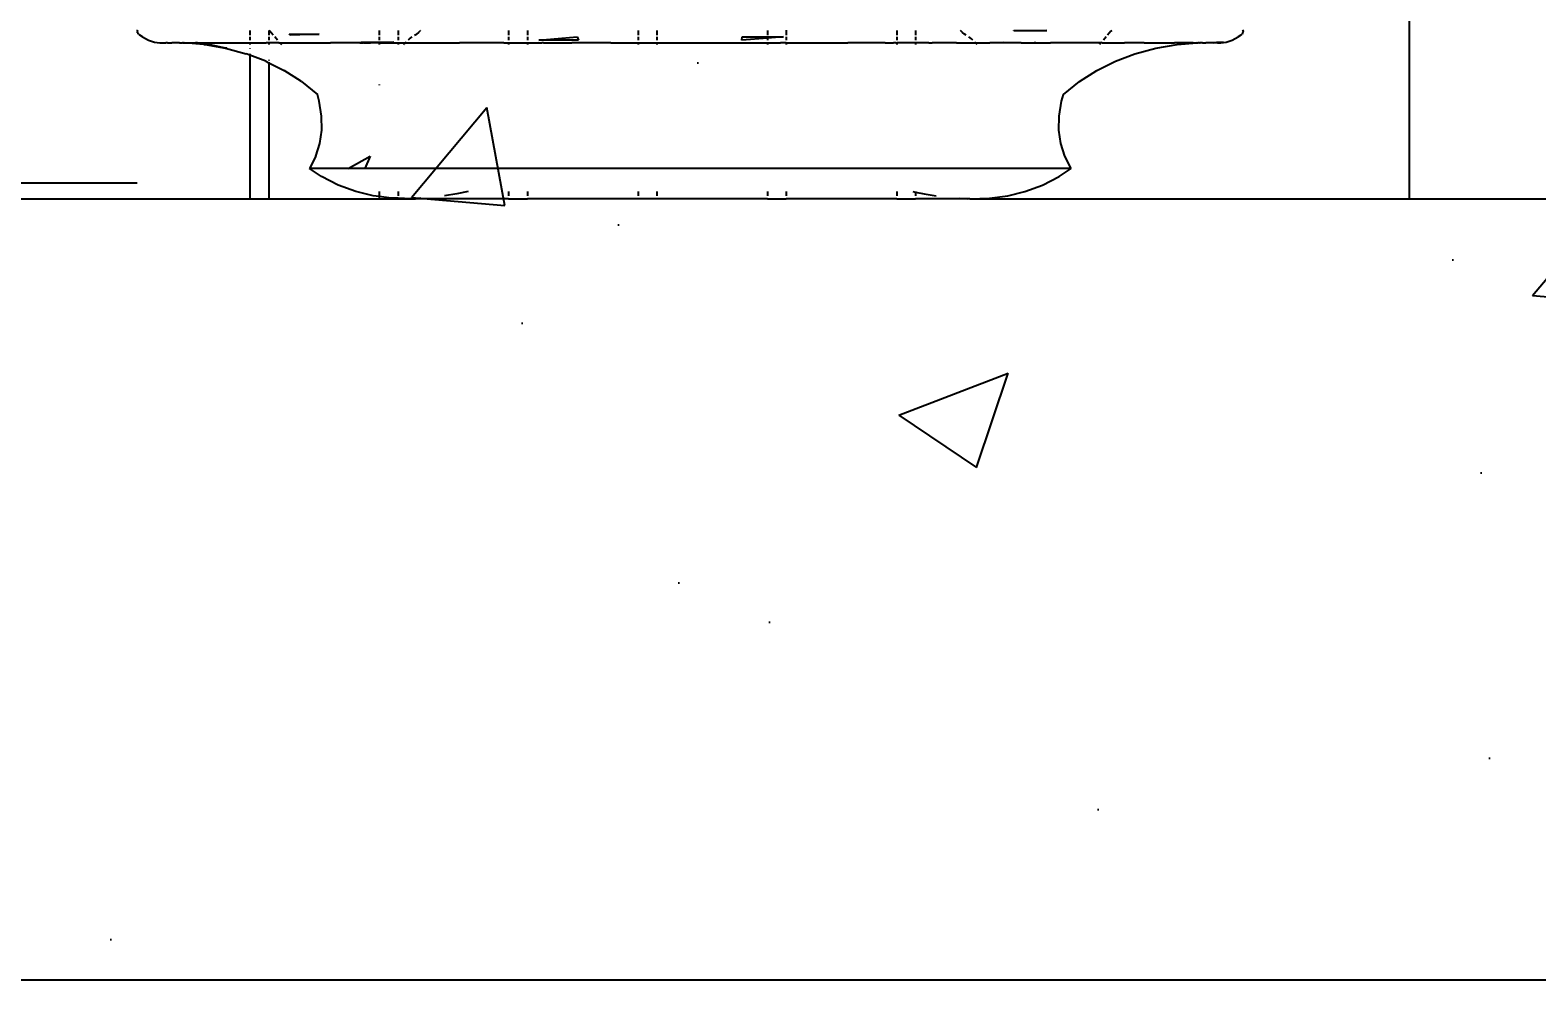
# Model space of a CAD drawing. Header units: inches. Extents: x -52 to 87, y -61 to 47.
# Drawn here: x 65.75 to 75.39, y -50.47 to -44.39 of the extents above; entities that cross this region are included whole.
import ezdxf

# ---------------------------------------------------------------- set-up
doc = ezdxf.new("R2010")
doc.units = ezdxf.units.IN
doc.header["$MEASUREMENT"] = 0
doc.dimstyles.get("Standard").update_dxf_attribs({"dimtxt": 1, "dimasz": 1, "dimexe": 0.18, "dimexo": 0.0625, "dimgap": 0.09, "dimtad": 0, "dimtih": 1, "dimtoh": 1, "dimdec": 1, "dimdsep": 46, "dimlunit": 3, "dimtxsty": 'Standard', "dimblk": 'OBLIQUE', "dimcen": 1, "dimse1": 1, "dimse2": 1, "dimclrd": 1, "dimadec": 0, "dimazin": 0, "dimtfac": 1, "dimtdec": 1, "dimtofl": 0, "dimtmove": 0, "dimatfit": 3, "dimfxl": 1, "dimtolj": 1, "dimtzin": 0, "dimarcsym": 0})

# ---------------------------------------------------------------- blocks, each defined once
blk = doc.blocks.new('_Oblique')
at = {"color": 0, "linetype": 'ByBlock', "lineweight": -2}
blk.add_line((-0.5, -0.5), (0.5, 0.5), dxfattribs=at)
blk = doc.blocks.new('*D6')
at = {"color": 1, "lineweight": -2, "transparency": 16777216}
for p, q in [((2.5723, 46.7915), (37.2384, 46.7915)), ((74.5723, 46.7915), (38.5851, 46.7915))]:
    blk.add_line(p, q, dxfattribs=at)
at = {"layer": 'Defpoints', "color": 0, "transparency": 16777216}
for p in [(74.5723, 46.7915), (2.5723, -45.4684), (74.5723, -45.4684)]:
    blk.add_point(p, dxfattribs=at)
at = {"color": 1, "lineweight": -2, "transparency": 16777216, "rotation": 180}
blk.add_blockref('_Oblique', (2.5723, 46.7915), dxfattribs=at)
at = {"color": 1, "lineweight": -2, "transparency": 16777216}
blk.add_blockref('_Oblique', (74.5723, 46.7915), dxfattribs=at)
at = {"color": 0, "transparency": 16777216, "insert": (37.9117, 46.7915), "char_height": 1, "attachment_point": 5}
blk.add_mtext("\\A1;6'", dxfattribs=at)

msp = doc.modelspace()

# ---------------------------------------------------------------- hatches: boundary and pattern name
h = msp.add_hatch()
h.set_pattern_fill('AR-CONC', color=256)
h.set_pattern_definition([(50, (-78.281, -54.853), (7.1726, -0.62752), [0.75, -8.25]), (355, (-78.281, -54.853), (-1.3875, 7.52192), [0.6, -6.6]), (100.4514, (-77.683, -54.905), (5.7851, 6.8944), [0.6374, -7.01142]), (46.184, (-78.281, -52.853), (10.6724, -1.6552), [1.125, -12.375]), (96.6356, (-77.392, -52.991), (9.3466, 9.7412), [0.9561, -10.51714]), (351.184, (-78.281, -52.853), (9.3466, 9.7412), [0.9, -9.9]), (21, (-77.281, -53.353), (5.96907, -4.02619), [0.75, -8.25]), (326, (-77.281, -53.353), (2.43315, 7.2515), [0.6, -6.6]), (71.4514, (-76.7835, -53.6885), (8.40222, 3.2253), [0.6374, -7.01142]), (37.5, (-78.281, -54.853), (0.1216, 3.32894), [0, -6.52, 0, -6.7, 0, -6.625]), (7.5, (-78.281, -54.853), (2.630695, 3.94412), [0, -3.82, 0, -6.37, 0, -2.525]), (327.5, (-80.511, -54.853), (5.338224, -0.22555), [0, -2.5, 0, -7.8, 0, -10.35]), (317.5, (-81.511, -54.853), (5.83186, 1.00105), [0, -3.25, 0, -5.18, 0, -7.35])])
h.paths.add_polyline_path([(79.5723, 43.5316), (70.1302, 43.5316), (70.1255, 43.5316), (69.9201, 43.5322), (69.893, 43.5316), (61.5753, 43.5316), (61.078, 43.5316), (14.9986, 43.5316), (14.8006, 43.5316), (14.15, 43.5316), (13.9507, 43.5316), (6.6691, 43.5316), (6.668, 43.5316), (6.4502, 43.5322), (6.4356, 43.5316), (-2.4277, 43.5316), (-2.4277, 38.5316), (2.5723, 38.5316), (5.7333, 38.5316), (5.8537, 38.5316), (6.3776, 38.5316), (6.5614, 38.5316), (6.7118, 38.5316), (6.8021, 38.5316), (7.3885, 38.5316), (7.509, 38.5316), (8.2162, 38.5316), (8.3366, 38.5316), (9.0438, 38.5316), (9.1642, 38.5316), (9.8714, 38.5316), (9.9919, 38.5316), (13.1528, 38.5316), (13.2732, 38.5316), (13.9804, 38.5316), (14.1009, 38.5316), (14.2142, 38.5316), (14.7076, 38.5316), (14.8081, 38.5316), (14.9285, 38.5316), (15.6357, 38.5316), (15.7561, 38.5316), (16.4633, 38.5316), (16.5837, 38.5316), (17.2909, 38.5316), (17.4114, 38.5316), (20.5723, 38.5316), (56.5723, 38.5316), (59.7333, 38.5316), (59.8537, 38.5316), (60.5609, 38.5316), (60.6813, 38.5316), (61.106, 38.5316), (61.1985, 38.5316), (61.3489, 38.5316), (61.461, 38.5316), (61.5354, 38.5316), (62.2162, 38.5316), (62.3366, 38.5316), (63.0438, 38.5316), (63.1642, 38.5316), (63.8714, 38.5316), (63.9919, 38.5316), (67.1528, 38.5316), (67.2732, 38.5316), (67.9804, 38.5316), (68.1009, 38.5316), (68.8081, 38.5316), (68.9285, 38.5316), (69.6357, 38.5316), (69.7561, 38.5316), (69.8492, 38.5316), (69.9996, 38.5316), (70.1135, 38.5316), (70.4633, 38.5316), (70.5837, 38.5316), (71.2909, 38.5316), (71.4114, 38.5316), (74.5723, 38.5316), (79.5723, 38.5316)])
h.paths.add_polyline_path([(79.5723, -45.4684), (74.5723, -45.4684), (71.7581, -45.4684), (71.8841, -45.4645), (72.0006, -45.4492), (72.1097, -45.4227), (72.2231, -45.3807), (72.3297, -45.3255), (72.4069, -45.2746), (67.7821, -45.2746), (67.9228, -45.1965), (67.8886, -45.2746), (72.4069, -45.2746), (72.3471, -45.1578), (72.3221, -44.9864), (72.3502, -44.807), (72.5121, -44.6781), (72.7494, -44.5584), (73.0714, -44.47), (73.0685, -44.4696), (72.98, -44.4696), (72.9633, -44.4707), (72.8729, -44.4696), (72.8334, -44.4707), (72.748, -44.4696), (72.5948, -44.4723), (72.5954, -44.4716), (72.4476, -44.4696), (72.2121, -44.4722), (72.1207, -44.4696), (72.0863, -44.4696), (71.9563, -44.4707), (71.8855, -44.4696), (71.795, -44.4707), (71.7958, -44.4715), (71.673, -44.4696), (71.3758, -44.4717), (71.4114, -44.4707), (71.2909, -44.4696), (71.2854, -44.4707), (71.2707, -44.4702), (71.2177, -44.4696), (71.0449, -44.4707), (70.7983, -44.4707), (70.7317, -44.4696), (70.4633, -44.4715), (70.4633, -44.4707), (70.2923, -44.4707), (70.2905, -44.4693), (70.227, -44.4696), (70.2923, -44.4707), (70.4633, -44.4707), (70.4633, -44.4409), (70.2992, -44.4534), (70.3148, -44.369), (70.2335, -44.3585), (70.0266, -44.3602), (70.024, -44.3585), (69.8143, -44.3585), (69.7561, -44.371), (69.7561, -44.4707), (69.7161, -44.4696), (69.5717, -44.4715), (69.4622, -44.4696), (69.2778, -44.4702), (69.27, -44.4707), (69.243, -44.4702), (69.0315, -44.4702), (68.9285, -44.4749), (68.9285, -44.4707), (68.8081, -44.4696), (68.8081, -44.4713), (68.7254, -44.4696), (68.5403, -44.4707), (68.3116, -44.4707), (68.1479, -44.4696), (68.1468, -44.4707), (68.1009, -44.5166), (68.1009, -44.4707), (67.9558, -44.4707), (67.9804, -44.4696), (67.9237, -44.4696), (67.75, -44.4743), (67.669, -44.4696), (67.5042, -44.4707), (67.4955, -44.4696), (67.3644, -44.4702), (67.2732, -44.4725), (67.2732, -44.5985), (67.2536, -44.5886), (67.1528, -44.5499), (67.1528, -45.4684), (63.9919, -45.4684), (63.8714, -45.4684), (63.1642, -45.4684), (63.0438, -45.4684), (62.3366, -45.4684), (62.2162, -45.4684), (61.509, -45.4684), (61.3885, -45.4684), (60.6813, -45.4684), (60.5609, -45.4684), (59.8537, -45.4684), (59.7333, -45.4684), (56.5723, -45.4684), (20.5723, -45.4684), (17.4114, -45.4684), (17.2909, -45.4684), (16.5837, -45.4684), (16.4633, -45.4684), (15.7561, -45.4684), (15.6357, -45.4684), (14.9285, -45.4684), (14.8081, -45.4684), (14.1009, -45.4684), (13.9804, -45.4684), (13.2732, -45.4684), (13.1528, -45.4684), (9.9919, -45.4684), (9.8714, -45.4684), (9.1642, -45.4684), (9.0438, -45.4684), (8.603, -45.4684), (8.5882, -45.4684), (8.3366, -45.4684), (8.2162, -45.4684), (7.509, -45.4684), (7.3885, -45.4684), (6.6813, -45.4684), (6.5609, -45.4684), (5.8537, -45.4684), (5.7333, -45.4684), (5.0576, -45.4684), (2.5723, -45.4684), (-2.4277, -45.4684), (-2.4277, -50.4684), (79.5723, -50.4684)])
h.paths.add_polyline_path([(71.4114, -45.4303), (71.4661, -45.4381), (71.4114, -45.4265)], flags=16)
h.paths.add_polyline_path([(67.9804, -45.4534), (67.9804, -45.4684), (68.0836, -45.4684)], flags=16)
h.paths.add_polyline_path([(67.5337, -45.2746), (67.5737, -45.1965), (67.5998, -45.1147), (67.6123, -45.0294), (67.6112, -44.9397), (67.5901, -44.8047), (67.5852, -44.8009), (67.6108, -44.9013), (67.6128, -45.0741), (67.5737, -45.1965), (67.5337, -45.2746), (67.611, -45.3255), (67.7177, -45.3807), (67.8312, -45.4227), (68.0038, -45.4645), (68.1009, -45.4645), (68.1831, -45.4684), (68.1009, -45.4684), (68.1009, -45.4645), (68.0038, -45.4645), (67.7704, -45.408), (67.611, -45.3255)], flags=16)
h.paths.add_polyline_path([(37.739, 39.9661), (39.4057, 39.9661), (39.4057, 41.4661), (37.739, 41.4661)], flags=24)
h = msp.add_hatch()
h.set_pattern_fill('ANSI31', color=256, scale=20)
h.set_pattern_definition([(45, (-78.281, -54.853), (-1.767767, 1.767767), [])])
h.paths.add_polyline_path([(2.5723, 38.5316), (-2.4277, 38.5316), (-2.4277, -45.4684), (2.5723, -45.4684)])
h.paths.add_polyline_path([(74.5723, -45.4684), (79.5723, -45.4684), (79.5723, 38.5316), (74.5723, 38.5316)])
h.paths.add_polyline_path([(-0.8443, -3.7957), (0.989, -3.7957), (0.989, -2.2957), (-0.8443, -2.2957)], flags=24)
h.paths.add_polyline_path([(76.1557, 22.7204), (77.989, 22.7204), (77.989, 24.2204), (76.1557, 24.2204)], flags=24)

# ---------------------------------------------------------------- linework, layer by layer
for p, q in [((74.5723, -45.4684), (74.5723, 38.5316)), ((66.4326, -44.3948), (66.4324, -44.3972)), ((66.4326, -44.3998), (66.4324, -44.3972)), ((66.4329, -44.3934), (66.4326, -44.3948)), ((66.4332, -44.4026), (66.4326, -44.3998)), ((66.4329, -44.3934), (66.4338, -44.3908)), ((66.4345, -44.4058), (66.4332, -44.4026)), ((66.4338, -44.3908), (66.4357, -44.3872)), ((66.4368, -44.4096), (66.4345, -44.4058)), ((66.4405, -44.4144), (66.4368, -44.4096)), ((66.4405, -44.4144), (66.4484, -44.4218)), ((66.4645, -44.433), (66.4484, -44.4218)), ((66.4645, -44.433), (66.5043, -44.4534)), ((67.1528, -44.3908), (67.1528, -44.4218)), ((67.1528, -44.4331), (67.1528, -44.4534)), ((67.2732, -44.3908), (67.2732, -44.4218)), ((67.2732, -44.4331), (67.2732, -44.4539)), ((67.2744, -44.3908), (67.2805, -44.3962)), ((67.302, -44.4218), (67.2805, -44.3962)), ((67.3285, -44.4534), (67.3114, -44.4331)), ((67.4106, -44.4218), (67.4049, -44.4144)), ((67.4049, -44.4144), (67.5956, -44.4144)), ((67.5956, -44.4144), (67.4106, -44.4218)), ((67.9804, -44.3908), (67.9804, -44.4218)), ((67.9804, -44.4331), (67.9804, -44.4534)), ((68.1009, -44.3908), (68.1009, -44.4218)), ((68.1009, -44.4331), (68.1009, -44.4534)), ((68.1727, -44.4449), (68.19, -44.4331)), ((68.2066, -44.4218), (68.2175, -44.4144)), ((68.2311, -44.4044), (68.2175, -44.4144)), ((68.2311, -44.4044), (68.2411, -44.3943)), ((68.2436, -44.3907), (68.2411, -44.3943)), ((68.8081, -44.3908), (68.8081, -44.4218)), ((68.8081, -44.4331), (68.8081, -44.4534)), ((68.9285, -44.3908), (68.9285, -44.4218)), ((68.9285, -44.4331), (68.9285, -44.4534)), ((69.0005, -44.4534), (69.2467, -44.4331)), ((69.2467, -44.4331), (69.255, -44.4534)), ((69.6357, -44.3908), (69.6357, -44.4218)), ((69.6357, -44.4331), (69.6357, -44.4534)), ((69.7561, -44.3908), (69.7561, -44.4225)), ((69.7561, -44.4331), (69.7561, -44.4543)), ((70.2992, -44.4534), (70.3029, -44.4331)), ((70.3029, -44.4331), (70.4633, -44.4331)), ((70.4633, -44.3908), (70.4633, -44.4218)), ((70.4633, -44.4331), (70.4633, -44.4409)), ((70.566, -44.4331), (70.4633, -44.4409)), ((70.4633, -44.4331), (70.566, -44.4331)), ((70.5837, -44.3906), (70.5837, -44.4218)), ((70.5837, -44.4331), (70.5837, -44.4534)), ((71.2909, -44.3908), (71.2909, -44.4218)), ((71.2909, -44.4331), (71.2909, -44.4534)), ((71.4114, -44.3908), (71.4114, -44.4218)), ((71.4114, -44.4331), (71.4114, -44.4534)), ((71.7008, -44.3943), (71.6983, -44.3908)), ((71.7108, -44.4044), (71.7008, -44.3943)), ((71.7244, -44.4144), (71.7108, -44.4044)), ((71.7353, -44.4218), (71.7244, -44.4144)), ((71.7692, -44.4449), (71.7518, -44.4331)), ((72.0407, -44.3934), (72.0401, -44.3908)), ((72.0401, -44.3908), (72.2513, -44.3908)), ((72.2513, -44.3908), (72.0407, -44.3934)), ((72.6298, -44.4331), (72.6128, -44.4534)), ((72.6607, -44.3962), (72.6392, -44.4218)), ((72.6668, -44.3908), (72.6607, -44.3962)), ((73.4363, -44.4534), (73.4761, -44.433)), ((73.4922, -44.4218), (73.4761, -44.433)), ((73.4922, -44.4218), (73.5001, -44.4144)), ((73.5038, -44.4096), (73.5001, -44.4144)), ((73.5038, -44.4096), (73.5061, -44.4058)), ((73.5067, -44.3908), (73.5048, -44.3872)), ((73.5061, -44.4058), (73.5074, -44.4026)), ((73.5077, -44.3934), (73.5067, -44.3908)), ((73.5074, -44.4026), (73.508, -44.3998)), ((73.508, -44.3948), (73.5077, -44.3934)), ((73.508, -44.3948), (73.5082, -44.3972)), ((73.508, -44.3998), (73.5082, -44.3972)), ((66.5043, -44.4534), (66.5426, -44.4656)), ((66.5426, -44.4656), (66.5772, -44.4707)), ((66.5772, -44.4707), (66.5869, -44.4707)), ((66.5869, -44.4707), (66.615, -44.4702)), ((66.6246, -44.4702), (66.615, -44.4702)), ((66.616, -44.4707), (66.615, -44.4702)), ((66.6246, -44.4702), (66.616, -44.4707)), ((66.6246, -44.4702), (66.6534, -44.4702)), ((66.6643, -44.4707), (66.6534, -44.4702)), ((66.7012, -44.4702), (66.6643, -44.4707)), ((66.7012, -44.4702), (66.7087, -44.4702)), ((66.7087, -44.4702), (66.7153, -44.4696)), ((66.7153, -44.4696), (66.7215, -44.4701)), ((66.7253, -44.4696), (66.7215, -44.4701)), ((66.7253, -44.4696), (66.7295, -44.4707)), ((66.7316, -44.4707), (66.7295, -44.4707)), ((66.7316, -44.4707), (66.7554, -44.4696)), ((66.8576, -44.4803), (66.7316, -44.4707)), ((66.7554, -44.4696), (66.8053, -44.4696)), ((66.8174, -44.4707), (66.8053, -44.4696)), ((66.8174, -44.4707), (66.8747, -44.4696)), ((66.8576, -44.4803), (66.8672, -44.4803)), ((66.8672, -44.4803), (66.8959, -44.4803)), ((66.8672, -44.4803), (66.9956, -44.504)), ((66.8747, -44.4696), (66.9213, -44.4707)), ((66.8959, -44.4803), (67.0048, -44.504)), ((66.9213, -44.4707), (66.9632, -44.4696)), ((66.9632, -44.4696), (67.0427, -44.4707)), ((66.9956, -44.504), (67.1279, -44.5403)), ((67.0048, -44.504), (66.9956, -44.504)), ((67.0427, -44.4707), (67.0702, -44.4696)), ((67.0702, -44.4696), (67.1528, -44.4707)), ((67.1528, -44.4656), (67.1528, -44.4707)), ((67.1528, -44.4707), (67.1528, -44.4803)), ((67.1528, -44.4707), (67.1808, -44.4707)), ((67.1528, -44.504), (67.1528, -44.5074)), ((67.1808, -44.4707), (67.1951, -44.4696)), ((67.1951, -44.4696), (67.2577, -44.4702)), ((67.2732, -44.4707), (67.2577, -44.4702)), ((67.2732, -44.4656), (67.2732, -44.4707)), ((67.2732, -44.4707), (67.2732, -44.4803)), ((67.335, -44.4707), (67.2732, -44.4707)), ((67.3372, -44.4696), (67.335, -44.4707)), ((67.3372, -44.4696), (67.3439, -44.4696)), ((67.34, -44.4656), (67.3439, -44.4696)), ((67.3439, -44.4696), (67.3449, -44.4707)), ((67.3449, -44.4707), (67.3644, -44.4702)), ((67.3449, -44.4707), (67.3541, -44.4803)), ((67.3644, -44.4702), (67.4955, -44.4696)), ((67.4955, -44.4696), (67.5042, -44.4707)), ((67.5042, -44.4707), (67.669, -44.4696)), ((67.6876, -44.4707), (67.669, -44.4696)), ((67.8568, -44.4696), (67.6876, -44.4707)), ((67.8568, -44.4696), (67.8796, -44.4696)), ((67.8796, -44.4696), (67.8628, -44.4656)), ((67.8628, -44.4656), (67.9804, -44.4656)), ((67.884, -44.4707), (67.8796, -44.4696)), ((67.884, -44.4707), (67.9237, -44.4696)), ((67.9804, -44.4696), (67.9237, -44.4696)), ((67.9804, -44.4656), (68.0733, -44.4656)), ((68.0733, -44.4656), (67.9804, -44.4696)), ((67.9804, -44.4656), (67.9804, -44.4696)), ((67.9804, -44.4696), (68.0576, -44.4696)), ((67.9804, -44.4696), (67.9804, -44.4803)), ((68.0576, -44.4696), (68.0924, -44.4707)), ((68.0924, -44.4707), (68.1009, -44.4707)), ((68.1009, -44.4656), (68.1009, -44.4707)), ((68.1009, -44.4707), (68.1009, -44.4803)), ((68.1009, -44.4707), (68.1468, -44.4707)), ((68.1371, -44.4803), (68.139, -44.4785)), ((68.1468, -44.4707), (68.139, -44.4785)), ((68.1479, -44.4696), (68.1468, -44.4707)), ((68.1519, -44.4656), (68.1479, -44.4696)), ((68.1479, -44.4696), (68.2702, -44.4696)), ((68.1727, -44.4449), (68.1642, -44.4534)), ((68.2702, -44.4696), (68.3116, -44.4707)), ((68.3116, -44.4707), (68.4932, -44.4696)), ((68.5403, -44.4707), (68.4932, -44.4696)), ((68.7254, -44.4696), (68.5403, -44.4707)), ((68.7771, -44.4707), (68.7254, -44.4696)), ((68.7771, -44.4707), (68.8081, -44.4696)), ((68.8081, -44.4656), (68.8081, -44.4696)), ((68.8081, -44.4696), (68.9285, -44.4707)), ((68.8081, -44.4696), (68.8081, -44.4803)), ((68.9285, -44.4656), (68.9285, -44.4707)), ((68.9285, -44.4707), (68.9653, -44.4696)), ((68.9285, -44.4707), (68.9285, -44.4803)), ((68.9653, -44.4696), (69.0209, -44.4707)), ((69.255, -44.4534), (69.0005, -44.4534)), ((69.0315, -44.4702), (69.0209, -44.4707)), ((69.0315, -44.4702), (69.1885, -44.4702)), ((69.1885, -44.4702), (69.2114, -44.4696)), ((69.27, -44.4707), (69.2114, -44.4696)), ((69.2778, -44.4702), (69.27, -44.4707)), ((69.4622, -44.4696), (69.2778, -44.4702)), ((69.4622, -44.4696), (69.5232, -44.4707)), ((69.5232, -44.4707), (69.6357, -44.4707)), ((69.6357, -44.4656), (69.6357, -44.4707)), ((69.6357, -44.4707), (69.7161, -44.4696)), ((69.6357, -44.4707), (69.6357, -44.4803)), ((69.7161, -44.4696), (69.7561, -44.4707)), ((69.7561, -44.4656), (69.7561, -44.4707)), ((69.7561, -44.4707), (69.7561, -44.4803)), ((69.7561, -44.4707), (69.7789, -44.4707)), ((69.7789, -44.4707), (69.9716, -44.4696)), ((69.9716, -44.4696), (70.0358, -44.4707)), ((70.0358, -44.4707), (70.227, -44.4696)), ((70.227, -44.4696), (70.2923, -44.4707)), ((70.2923, -44.4707), (70.4633, -44.4707)), ((70.4633, -44.4409), (70.2992, -44.4534)), ((70.4633, -44.4409), (70.4633, -44.4534)), ((70.4633, -44.4656), (70.4633, -44.4707)), ((70.4633, -44.4707), (70.481, -44.4696)), ((70.4633, -44.4707), (70.4633, -44.4803)), ((70.481, -44.4696), (70.4965, -44.4702)), ((70.4965, -44.4702), (70.5405, -44.4702)), ((70.5405, -44.4702), (70.5469, -44.4707)), ((70.5837, -44.4707), (70.5469, -44.4707)), ((70.5837, -44.4656), (70.5837, -44.4707)), ((70.5837, -44.4707), (70.7317, -44.4696)), ((70.5837, -44.4707), (70.5837, -44.4803)), ((70.7317, -44.4696), (70.7983, -44.4707)), ((70.7983, -44.4707), (70.9778, -44.4696)), ((71.0449, -44.4707), (70.9778, -44.4696)), ((71.2177, -44.4696), (71.0449, -44.4707)), ((71.2177, -44.4696), (71.2707, -44.4702)), ((71.2854, -44.4707), (71.2707, -44.4702)), ((71.2854, -44.4707), (71.2909, -44.4696)), ((71.2909, -44.4656), (71.2909, -44.4696)), ((71.4114, -44.4707), (71.2909, -44.4696)), ((71.2909, -44.4696), (71.2909, -44.4803)), ((71.4114, -44.4656), (71.4114, -44.4707)), ((71.4499, -44.4696), (71.4114, -44.4707)), ((71.4114, -44.4707), (71.4114, -44.4803)), ((71.4953, -44.4702), (71.4499, -44.4696)), ((71.4953, -44.4702), (71.5011, -44.4702)), ((71.5011, -44.4702), (71.5183, -44.4707)), ((71.673, -44.4696), (71.5183, -44.4707)), ((71.673, -44.4696), (71.7424, -44.4707)), ((71.7424, -44.4707), (71.7939, -44.4696)), ((71.7778, -44.4535), (71.7692, -44.4449)), ((71.7939, -44.4696), (71.7899, -44.4656)), ((71.7939, -44.4696), (71.795, -44.4707)), ((71.795, -44.4707), (71.8855, -44.4696)), ((71.8028, -44.4785), (71.795, -44.4707)), ((71.8047, -44.4803), (71.8028, -44.4785)), ((71.9563, -44.4707), (71.8855, -44.4696)), ((72.0863, -44.4696), (71.9563, -44.4707)), ((71.9767, -44.4656), (72.0863, -44.4696)), ((72.0863, -44.4696), (72.1207, -44.4696)), ((72.1207, -44.4696), (72.1589, -44.4707)), ((72.1589, -44.4707), (72.1636, -44.4696)), ((72.1636, -44.4696), (72.1811, -44.4656)), ((72.1636, -44.4696), (72.2741, -44.4696)), ((72.3489, -44.4707), (72.2741, -44.4696)), ((72.4476, -44.4696), (72.3489, -44.4707)), ((72.5254, -44.4707), (72.4476, -44.4696)), ((72.5963, -44.4707), (72.5254, -44.4707)), ((72.5963, -44.4707), (72.5871, -44.4803)), ((72.5974, -44.4696), (72.5963, -44.4707)), ((72.6012, -44.4656), (72.5974, -44.4696)), ((72.6059, -44.4696), (72.5974, -44.4696)), ((72.6059, -44.4696), (72.6872, -44.4707)), ((72.6872, -44.4707), (72.748, -44.4696)), ((72.8334, -44.4707), (72.748, -44.4696)), ((72.8152, -44.5403), (72.9475, -44.504)), ((72.8729, -44.4696), (72.8334, -44.4707)), ((72.8729, -44.4696), (72.9633, -44.4707)), ((72.9475, -44.504), (73.0855, -44.4803)), ((72.9633, -44.4707), (72.98, -44.4696)), ((72.98, -44.4696), (73.0685, -44.4696)), ((73.076, -44.4707), (73.0685, -44.4696)), ((73.1379, -44.4696), (73.076, -44.4707)), ((73.0855, -44.4803), (73.211, -44.4702)), ((73.1709, -44.4707), (73.1379, -44.4696)), ((73.1877, -44.4696), (73.1709, -44.4707)), ((73.1877, -44.4696), (73.211, -44.4702)), ((73.2136, -44.4707), (73.211, -44.4702)), ((73.2136, -44.4707), (73.2178, -44.4696)), ((73.2136, -44.4707), (73.2201, -44.4702)), ((73.2178, -44.4696), (73.2201, -44.4702)), ((73.2278, -44.4696), (73.2201, -44.4702)), ((73.2278, -44.4696), (73.2332, -44.4702)), ((73.2475, -44.4707), (73.2332, -44.4702)), ((73.2475, -44.4707), (73.2682, -44.4702)), ((73.2845, -44.4702), (73.2682, -44.4702)), ((73.3053, -44.4707), (73.2845, -44.4702)), ((73.3065, -44.4702), (73.3053, -44.4707)), ((73.3089, -44.4702), (73.3065, -44.4702)), ((73.3115, -44.4703), (73.3089, -44.4702)), ((73.3126, -44.4702), (73.3115, -44.4703)), ((73.3154, -44.4702), (73.3126, -44.4702)), ((73.3154, -44.4702), (73.3393, -44.4656)), ((73.3257, -44.4702), (73.3154, -44.4702)), ((73.3784, -44.4656), (73.3257, -44.4702)), ((73.3441, -44.4707), (73.3257, -44.4702)), ((73.3393, -44.4656), (73.3784, -44.4656)), ((73.3441, -44.4707), (73.3635, -44.4707)), ((73.3635, -44.4707), (73.3981, -44.4656)), ((73.3981, -44.4656), (73.4363, -44.4534)), ((67.1528, -44.5499), (67.1279, -44.5403)), ((67.1528, -44.536), (67.1528, -44.5375)), ((67.1528, -44.5403), (67.1528, -44.5499)), ((67.1528, -44.5499), (67.1528, -45.4684)), ((67.2536, -44.5886), (67.1528, -44.5499)), ((67.2536, -44.5886), (67.2732, -44.5985)), ((67.2732, -44.5803), (67.2732, -44.5832)), ((67.2732, -44.5943), (67.2732, -44.5985)), ((67.2732, -44.5985), (67.2732, -45.4684)), ((67.2732, -44.5985), (67.3718, -44.6482)), ((72.5713, -44.6482), (72.6895, -44.5886)), ((72.6895, -44.5886), (72.8152, -44.5403)), ((67.482, -44.7187), (67.3718, -44.6482)), ((67.482, -44.7187), (67.5852, -44.8009)), ((72.3579, -44.8009), (72.4611, -44.7187)), ((72.4611, -44.7187), (72.5713, -44.6482)), ((67.5962, -44.8442), (67.5852, -44.8009)), ((67.9804, -44.7381), (67.9804, -44.7413)), ((72.3444, -44.8442), (72.3579, -44.8009)), ((67.6112, -44.9397), (67.5962, -44.8442)), ((72.3294, -44.9397), (72.3444, -44.8442)), ((67.6123, -45.0294), (67.6112, -44.9397)), ((72.3284, -45.0294), (72.3294, -44.9397)), ((67.5998, -45.1147), (67.6123, -45.0294)), ((72.3408, -45.1147), (72.3284, -45.0294)), ((67.5737, -45.1965), (67.5337, -45.2746)), ((67.5737, -45.1965), (67.5998, -45.1147)), ((67.7821, -45.2746), (67.9228, -45.1965)), ((67.9228, -45.1965), (67.8886, -45.2746)), ((72.367, -45.1965), (72.3408, -45.1147)), ((72.4069, -45.2746), (72.367, -45.1965)), ((67.611, -45.3255), (67.5337, -45.2746)), ((67.7821, -45.2746), (67.5337, -45.2746)), ((67.8886, -45.2746), (67.7821, -45.2746)), ((72.4069, -45.2746), (67.8886, -45.2746)), ((72.3297, -45.3255), (72.4069, -45.2746)), ((66.4324, -45.3684), (63.9919, -45.3684)), ((67.7177, -45.3807), (67.611, -45.3255)), ((67.8312, -45.4227), (67.7177, -45.3807)), ((72.1097, -45.4227), (72.2231, -45.3807)), ((72.2231, -45.3807), (72.3297, -45.3255)), ((63.9919, -45.4684), (67.1528, -45.4684)), ((67.1528, -45.4684), (67.2732, -45.4684)), ((67.2732, -45.4684), (67.9804, -45.4684)), ((67.9404, -45.4492), (67.8312, -45.4227)), ((67.9804, -45.4534), (67.9404, -45.4492)), ((67.9804, -45.4227), (67.9804, -45.45)), ((68.0571, -45.4645), (67.9804, -45.4534)), ((67.9804, -45.4534), (67.9804, -45.4684)), ((67.9804, -45.4684), (68.1009, -45.4684)), ((68.1009, -45.4645), (68.0571, -45.4645)), ((68.1009, -45.4227), (68.1009, -45.4492)), ((68.1831, -45.4684), (68.1009, -45.4645)), ((68.1009, -45.4645), (68.1009, -45.4684)), ((68.1009, -45.4684), (68.1831, -45.4684)), ((68.1831, -45.4684), (68.2127, -45.4684)), ((68.2468, -45.4645), (68.2127, -45.4684)), ((68.8081, -45.4684), (68.2127, -45.4684)), ((68.4755, -45.4381), (68.3974, -45.4492)), ((68.548, -45.4227), (68.4755, -45.4381)), ((68.8081, -45.4227), (68.8081, -45.4492)), ((68.8081, -45.4645), (68.8081, -45.4684)), ((68.8081, -45.4684), (68.9285, -45.4684)), ((68.9285, -45.4227), (68.9285, -45.4492)), ((68.9285, -45.4645), (68.9285, -45.4684)), ((69.6357, -45.4684), (68.9285, -45.4684)), ((69.6357, -45.4227), (69.6357, -45.4492)), ((69.6357, -45.4645), (69.6357, -45.4684)), ((69.7561, -45.4684), (69.6357, -45.4684)), ((69.7561, -45.4227), (69.7561, -45.4492)), ((69.7561, -45.4645), (69.7561, -45.4684)), ((70.4633, -45.4684), (69.7561, -45.4684)), ((70.4633, -45.4227), (70.4633, -45.4501)), ((70.4633, -45.4645), (70.4633, -45.4684)), ((70.4633, -45.4684), (70.5837, -45.4684)), ((70.5837, -45.4227), (70.5837, -45.4492)), ((70.5837, -45.4645), (70.5837, -45.4684)), ((71.2909, -45.4684), (70.5837, -45.4684)), ((71.2909, -45.4227), (71.2909, -45.4492)), ((71.2909, -45.4645), (71.2909, -45.4684)), ((71.2909, -45.4684), (71.4114, -45.4684)), ((71.3937, -45.4227), (71.4114, -45.4265)), ((71.4114, -45.4227), (71.4114, -45.4265)), ((71.4114, -45.4265), (71.4114, -45.4492)), ((71.4114, -45.4265), (71.4661, -45.4381)), ((71.4114, -45.4645), (71.4114, -45.4684)), ((71.7433, -45.4684), (71.4114, -45.4684)), ((71.4661, -45.4381), (71.5441, -45.4492)), ((71.6946, -45.4645), (71.7433, -45.4684)), ((71.7581, -45.4684), (71.7433, -45.4684)), ((71.7581, -45.4684), (71.8841, -45.4645)), ((71.7581, -45.4684), (74.5723, -45.4684)), ((71.8841, -45.4645), (72.0006, -45.4492)), ((72.0006, -45.4492), (72.1097, -45.4227)), ((74.5723, -45.4684), (79.5723, -45.4684)), ((-2.4277, -50.4684), (79.5723, -50.4684))]:
    msp.add_line(p, q)

# ---------------------------------------------------------------- dimensions: what is measured, and where the dimension line sits
dim = msp.add_linear_dim(base=(74.5723, 46.7915), p1=(2.5723, -45.4684), p2=(74.5723, -45.4684), dimstyle='Standard')
dim.commit()
dim.dimension.update_dxf_attribs({"geometry": '*D6', "text_midpoint": (37.9117, 46.7915), "dimtype": 160})

doc.saveas('drawing.dxf')
